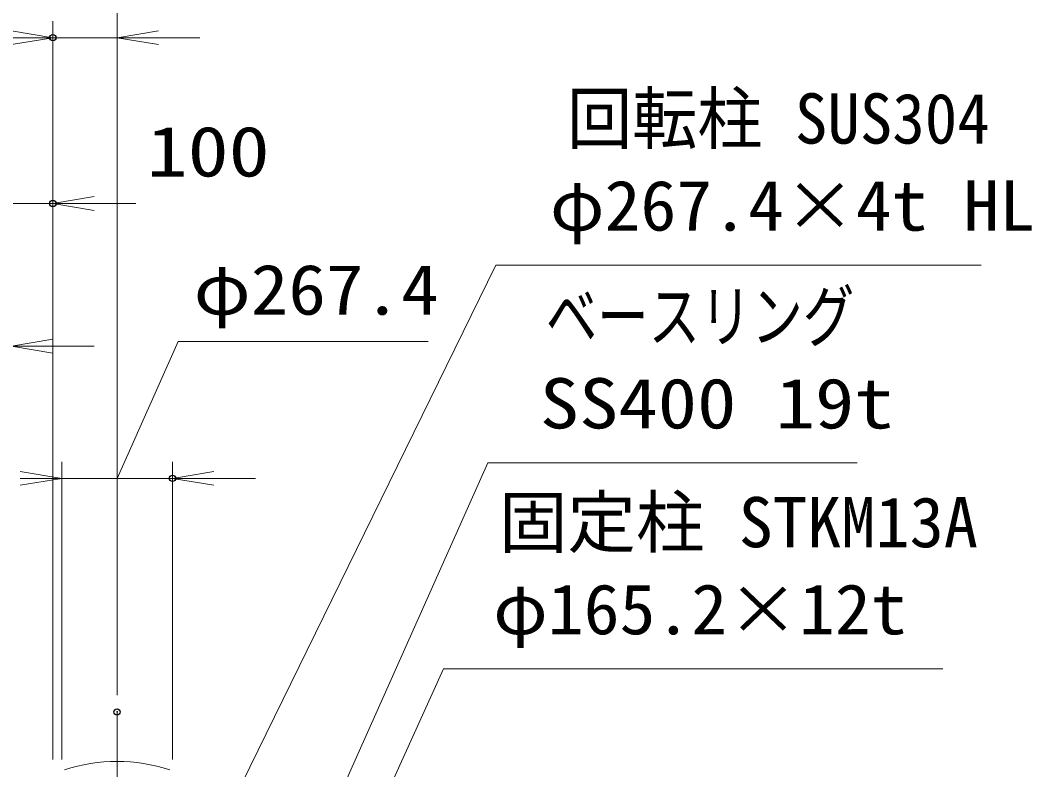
# Model space of a CAD drawing. Units: millimetres at full size. Extents: x -11880 to 11880, y -8400 to 8400.
# Drawn here: x 5395 to 7836, y 769 to 2577 of the extents above; entities that cross this region are included whole.
import ezdxf
from ezdxf.enums import TextEntityAlignment as Align

# ---------------------------------------------------------------- set-up
doc = ezdxf.new("R2010")
doc.units = ezdxf.units.MM
doc.header["$LTSCALE"] = 30
doc.header["$PDMODE"] = 32
doc.header["$PDSIZE"] = 15
doc.linetypes.add('USER1', pattern=[18, 12, -1.5, 3, -1.5])
for name, color, linetype, lineweight in [('0-3_軸線', 200, 'USER1', 15), ('0-5_寸法線', 4, 'Continuous', 18), ('0-6_0', 7, 'Continuous', 18)]:
    doc.layers.add(name, color=color, linetype=linetype, lineweight=lineweight)
doc.layers.add('0-7_Defpoints', color=7, linetype='Continuous')
doc.styles.add('ＭＳ ゴシック', font='')
doc.styles.get('ＭＳ ゴシック').set_extended_font_data('MS Gothic')

# ---------------------------------------------------------------- blocks, each defined once
blk = doc.blocks.new('_Open')
at = {"layer": '0-6_0', "color": 4}
blk.add_line((-30, 5), (0, 0), dxfattribs=at)
blk.add_lwpolyline([(-30, -5), (0, 0), (-30, 0)], dxfattribs=at)
blk = doc.blocks.new('S300')
at = {"layer": '0-5_寸法線'}
for points in [[(17040153, 81901527.9), (17013402.6, 81901527.9), (16988577.4, 81845911.5), (16987354.6, 81843172)], [(16988120.8, 81846115.3), (16987354.6, 81843172), (16989034, 81845707.7)]]:
    blk.add_lwpolyline(points, dxfattribs=at)
at = {"layer": '0-5_寸法線', "color": 254, "style": 'ＭＳ ゴシック'}
for s, width, p in [('ベースリング', 0.75, (17017602.6, 81909228.4)), ('SS400 19t', 1.15, (17017170.6, 81902928.4))]:
    blk.add_text(s, height=3637, dxfattribs=dict(at, width=width)).set_placement(p, align=Align.BOTTOM_LEFT)
blk = doc.blocks.new('S302')
at = {"layer": '0-5_寸法線'}
for points in [[(17049126.7, 81915842.5), (17013995.5, 81915842.5), (16992028.6, 81871036.4), (16990708, 81868342.7)], [(16991579.7, 81871256.5), (16990708, 81868342.7), (16992477.6, 81870816.3)]]:
    blk.add_lwpolyline(points, dxfattribs=at)
at = {"layer": '0-5_寸法線', "color": 254, "style": 'ＭＳ ゴシック'}
for s, width, p in [('回転柱 SUS304', 0.95, (17019145.9, 81923543.1)), ('φ267.4×4t HL', 1.05, (17017907.5, 81917243.1))]:
    blk.add_text(s, height=3637, dxfattribs=dict(at, width=width)).set_placement(p, align=Align.BOTTOM_LEFT)
blk = doc.blocks.new('S303')
at = {"layer": '0-5_寸法線'}
for points in [[(17046341.9, 81886629.1), (17010202.7, 81886629.1), (16989660.2, 81841328.6), (16988421.2, 81838596.4)], [(16989204.8, 81841535.1), (16988421.2, 81838596.4), (16990115.6, 81841122.1)]]:
    blk.add_lwpolyline(points, dxfattribs=at)
at = {"layer": '0-5_寸法線', "color": 254, "style": 'ＭＳ ゴシック'}
blk.add_text('固定柱 STKM13A', height=3637, dxfattribs=at).set_placement((17014211.7, 81894329.6), align=Align.BOTTOM_LEFT)
at = {"layer": '0-5_寸法線', "color": 254, "style": 'ＭＳ ゴシック', "width": 1.05}
blk.add_text('φ165.2×12t', height=3637, dxfattribs=at).set_placement((17013797.9, 81888029.6), align=Align.BOTTOM_LEFT)

msp = doc.modelspace()

# ---------------------------------------------------------------- linework, layer by layer
at = {"layer": '0-3_軸線'}
msp.add_line((5629.01, 908.54), (5629.01, -1325.5), dxfattribs=at)
at = {"layer": '0-5_寸法線'}
for p, q in [((5629.01, 948.54), (5629.01, 2918.42)), ((5474.01, 793.97), (5474.01, 2575.01)), ((5474.01, 793.97), (5474.01, 2575.01)), ((5629.01, 948.54), (5629.01, 2575.01)), ((-525.99, 2535.01), (5474.01, 2535.01)), ((5629.01, 2535.01), (5474.01, 2535.01)), ((5729.01, 2535.01), (5829.01, 2535.01)), ((5474.01, 793.97), (5474.01, 2175.01)), ((5374.01, 2135.01), (5474.01, 2135.01)), ((5574.01, 2135.01), (5674.01, 2135.01)), ((5474.01, 1790.76), (5574.01, 1790.76)), ((5495.31, 793.97), (5495.31, 1511.78)), ((5762.71, 793.97), (5762.71, 1511.78)), ((5495.31, 1471.78), (5762.71, 1471.78)), ((5862.71, 1471.78), (5962.71, 1471.78))]:
    msp.add_line(p, q, dxfattribs=at)
msp.add_lwpolyline([(5629.01, 1471.78), (5776.14, 1801.76), (6379.34, 1801.76)], dxfattribs=at)
at = {"layer": '0-6_0'}
msp.add_arc((5629.01, 376.2), 412.77, 72.0912, 107.9088, dxfattribs=at)
at = {"layer": '0-7_Defpoints'}
for p in [(5474.01, 2535.01), (5474.01, 2135.01), (5762.71, 1471.78), (5629.01, 908.54)]:
    msp.add_point(p, dxfattribs=at)

# ---------------------------------------------------------------- block references
at = {"layer": '0-5_寸法線'}
for name, p, xscale, yscale in [('_Open', (5474.01, 2535.01), 3.333333, 3.333333), ('_Open', (5474.01, 2535.01), 3.333333, 3.333333), ('S302', (-560589.92, -2728541.35), 0.03333333, 0.03333333), ('S300', (-560589.92, -2728541.35), 0.03333333, 0.03333333), ('_Open', (5495.31, 1471.78), 3.333333, 3.333333), ('S303', (-560589.92, -2728541.35), 0.03333333, 0.03333333)]:
    msp.add_blockref(name, p, dxfattribs=dict(at, xscale=xscale, yscale=yscale))
at = {"layer": '0-5_寸法線', "xscale": 3.333333, "yscale": 3.333333, "rotation": 180}
for p in [(5629.01, 2535.01), (5474.01, 2135.01), (5374.01, 1790.76), (5762.71, 1471.78)]:
    msp.add_blockref('_Open', p, dxfattribs=at)

# ---------------------------------------------------------------- texts
at = {"layer": '0-5_寸法線', "color": 254, "style": 'ＭＳ ゴシック'}
for s, width, p in [('100', 1.2, (5700.36, 2163.69)), ('φ267.4', 1.1, (5813.74, 1830.45))]:
    msp.add_text(s, height=121.2, dxfattribs=dict(at, width=width)).set_placement(p, align=Align.BOTTOM_LEFT)

doc.saveas('drawing.dxf')
